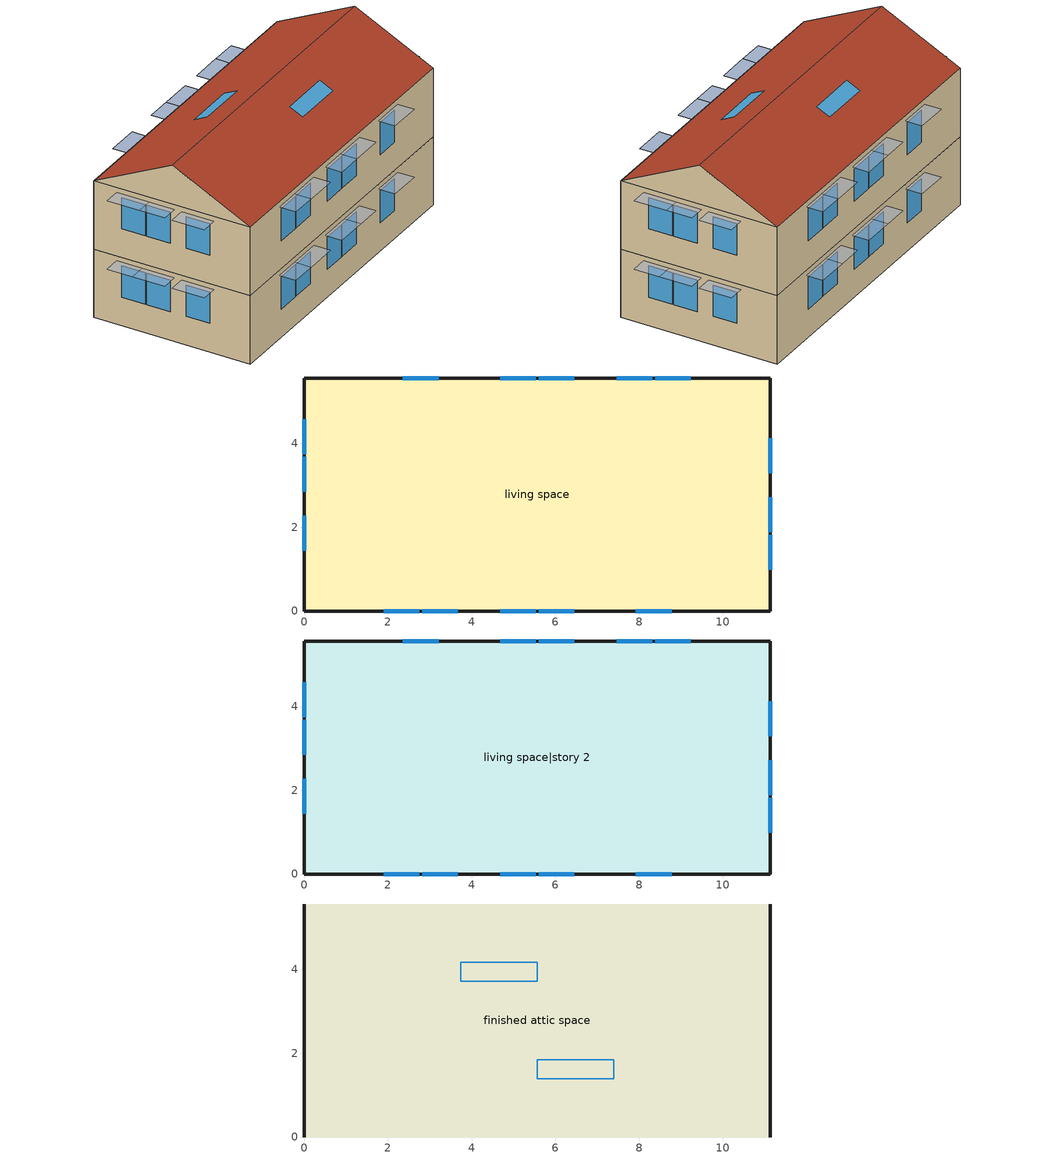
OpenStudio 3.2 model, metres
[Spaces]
living space
 floor foundation: 0,0 0,5.56 11.13,5.56 11.13,0 z0
 wall outside: 0,5.56 0,0 11.13,0 11.13,5.56 0,5.56 z0:2.44
 window: 1.9,0 2.75,0 / 2.81,0 3.67,0 / 4.68,0 5.53,0 / 5.6,0 6.45,0 / 7.92,0 8.78,0 / 9.23,5.56 8.38,5.56 / 8.32,5.56 7.46,5.56 / 6.45,5.56 5.6,5.56 / 5.53,5.56 4.68,5.56 / 3.21,5.56 2.35,5.56 z0.99:2.13; 0,4.58 0,3.74 / 0,3.68 0,2.84 / 0,2.27 0,1.44 / 11.13,0.99 11.13,1.82 / 11.13,1.89 11.13,2.72 / 11.13,3.29 11.13,4.13 z1.02:2.13
living space|story 2
 floor to living space: 0,0 0,5.56 11.13,5.56 11.13,0 z2.44
 wall outside: 0,5.56 0,0 11.13,0 11.13,5.56 0,5.56 z2.44:4.88
 window: 1.9,0 2.75,0 / 2.81,0 3.67,0 / 4.68,0 5.53,0 / 5.6,0 6.45,0 / 7.92,0 8.78,0 / 9.23,5.56 8.38,5.56 / 8.32,5.56 7.46,5.56 / 6.45,5.56 5.6,5.56 / 5.53,5.56 4.68,5.56 / 3.21,5.56 2.35,5.56 z3.43:4.57; 0,4.58 0,3.74 / 0,3.68 0,2.84 / 0,2.27 0,1.44 / 11.13,0.99 11.13,1.82 / 11.13,1.89 11.13,2.72 / 11.13,3.29 11.13,4.13 z3.46:4.57
finished attic space
 floor to living space|story 2: 0,5.56 11.13,5.56 11.13,0 0,0 z4.88
 wall outside: 0,2.78,6.27 0,5.56,4.88 0,0,4.88; 11.13,2.78,6.27 11.13,0,4.88 11.13,5.56,4.88
 roof outside: 11.13,2.78,6.27 0,2.78,6.27 0,0,4.88 11.13,0,4.88; 0,2.78,6.27 11.13,2.78,6.27 11.13,5.56,4.88 0,5.56,4.88
 skylight: 5.56,1.39,5.57 7.39,1.39,5.57 7.39,1.85,5.8 5.56,1.85,5.8; 5.56,4.17,5.57 3.74,4.17,5.57 3.74,3.72,5.8 5.56,3.72,5.8
shading: 11.13,4.28 11.13,3.14 11.74,3.14 11.74,4.28 z2.29; 11.13,2.87 11.13,1.73 11.74,1.73 11.74,2.87 z2.29; 11.13,1.98 11.13,0.84 11.74,0.84 11.74,1.98 z2.29; 7.31,5.56 8.47,5.56 8.47,6.17 7.31,6.17 z4.72; 8.93,0 7.77,0 7.77,-0.61 8.93,-0.61 z2.29; 8.23,5.56 9.39,5.56 9.39,6.17 8.23,6.17 z4.72; 5.44,5.56 6.6,5.56 6.6,6.17 5.44,6.17 z4.72; 6.6,0 5.44,0 5.44,-0.61 6.6,-0.61 z4.72; 3.82,0 2.66,0 2.66,-0.61 3.82,-0.61 z2.29; 2.9,0 1.74,0 1.74,-0.61 2.9,-0.61 z2.29; 3.82,0 2.66,0 2.66,-0.61 3.82,-0.61 z4.72; 2.2,5.56 3.36,5.56 3.36,6.17 2.2,6.17 z4.72; 5.69,0 4.53,0 4.53,-0.61 5.69,-0.61 z4.72; 0,2.69 0,3.83 -0.61,3.83 -0.61,2.69 z2.29; 5.69,0 4.53,0 4.53,-0.61 5.69,-0.61 z2.29; 8.93,0 7.77,0 7.77,-0.61 8.93,-0.61 z4.72; 6.6,0 5.44,0 5.44,-0.61 6.6,-0.61 z2.29; 4.53,5.56 5.69,5.56 5.69,6.17 4.53,6.17 z4.72; 8.23,5.56 9.39,5.56 9.39,6.17 8.23,6.17 z2.29; 2.2,5.56 3.36,5.56 3.36,6.17 2.2,6.17 z2.29; 7.31,5.56 8.47,5.56 8.47,6.17 7.31,6.17 z2.29; 0,1.28 0,2.43 -0.61,2.43 -0.61,1.28 z2.29; 5.44,5.56 6.6,5.56 6.6,6.17 5.44,6.17 z2.29; 0,3.59 0,4.73 -0.61,4.73 -0.61,3.59 z4.72; 0,2.69 0,3.83 -0.61,3.83 -0.61,2.69 z4.72; 4.53,5.56 5.69,5.56 5.69,6.17 4.53,6.17 z2.29; 11.13,4.28 11.13,3.14 11.74,3.14 11.74,4.28 z4.72; 2.9,0 1.74,0 1.74,-0.61 2.9,-0.61 z4.72; 0,3.59 0,4.73 -0.61,4.73 -0.61,3.59 z2.29; 0,1.28 0,2.43 -0.61,2.43 -0.61,1.28 z4.72; 11.13,1.98 11.13,0.84 11.74,0.84 11.74,1.98 z4.72; 11.13,2.87 11.13,1.73 11.74,1.73 11.74,2.87 z4.72
[Site]
Denver Intl Ap_CO_USA: Latitude {deg}=39.83; Longitude {deg}=-104.65; Time Zone {hr}=-7; Elevation {m}=1650
[ClimateZones]
Climate Zone Institution Name 1=Building America; Climate Zone Document Year 1=0; Climate Zone Value 1=Cold
[Site:WaterMainsTemperature]
Calculation Method=Correlation; Annual Average Outdoor Air Temperature {C}=10.8753; Maximum Difference In Monthly Average Outdoor Air Temperatures {deltaC}=23.1524
[Site:GroundTemperature:Deep]
10.8753, 10.8753, 10.8753, 10.8753, 10.8753, 10.8753, 10.8753, 10.8753, 10.8753, 10.8753, 10.8753, 10.8753
[Building]
Building 1: North Axis {deg}=0; Standards Number of Stories=3; Standards Number of Above Ground Stories=3; Standards Building Type=singlefamilydetached; Standards Number of Living Units=1
[ThermalZone]
living zone: Use Ideal Air Loads=No
[Sizing:Zone]
living zone: Zone Cooling Design Supply Air Temperature Input Method=SupplyAirTemperature; Zone Cooling Design Supply Air Temperature {C}=14; Zone Cooling Design Supply Air Temperature Difference {deltaC}=11.11; Zone Heating Design Supply Air Temperature Input Method=SupplyAirTemperature; Zone Heating Design Supply Air Temperature {C}=40; Zone Heating Design Supply Air Temperature Difference {deltaC}=11.11; Zone Cooling Design Supply Air Humidity Ratio {kg-H2O/kg-air}=0.0085; Zone Heating Design Supply Air Humidity Ratio {kg-H2O/kg-air}=0.008; Cooling Design Air Flow Method=DesignDay; Heating Design Air Flow Method=DesignDay; Account for Dedicated Outdoor Air System=No; Dedicated Outdoor Air System Control Strategy=NeutralSupplyAir; Dedicated Outdoor Air Low Setpoint Temperature for Design {C}=autosize; Dedicated Outdoor Air High Setpoint Temperature for Design {C}=autosize
[Space] Space Type=Space Type 1; Thermal Zone=living zone; Building Unit=unit 1
living space; living space|story 2; finished attic space
[SpaceType]
Space Type 1: Standards Space Type=living
[BuildingUnit]
unit 1: Building Unit Type=Residential
[External:File]
8760.csv: File=8760.csv
[People:Definition] Number of People Calculation Method=People; Number of People {people}=0.88; Fraction Radiant=0.319734; Sensible Heat Fraction=0.573; Carbon Dioxide Generation Rate {m3/s-W}=0; Enable ASHRAE 55 Comfort Warnings=No; Mean Radiant Temperature Calculation Type=ZoneAveraged
res occupants|living space|story 2; res occupants|living space; res occupants|finished attic space
[People] Number of People Schedule=occupants; Activity Level Schedule=res occupants activity schedule; Multiplier=1
Name | People Definition | Space or SpaceType
res occupants|living space|story 2 | res occupants|living space|story 2 | living space|story 2
res occupants|living space | res occupants|living space | living space
res occupants|finished attic space | res occupants|finished attic space | finished attic space
[Schedule:File]
occupants: External File=8760.csv; Column Number=1; Rows to Skip at Top=1; Number of Hours of Data=8760; Minutes per Item=60
[Schedule:Constant]
res occupants activity schedule: Value=112.539
